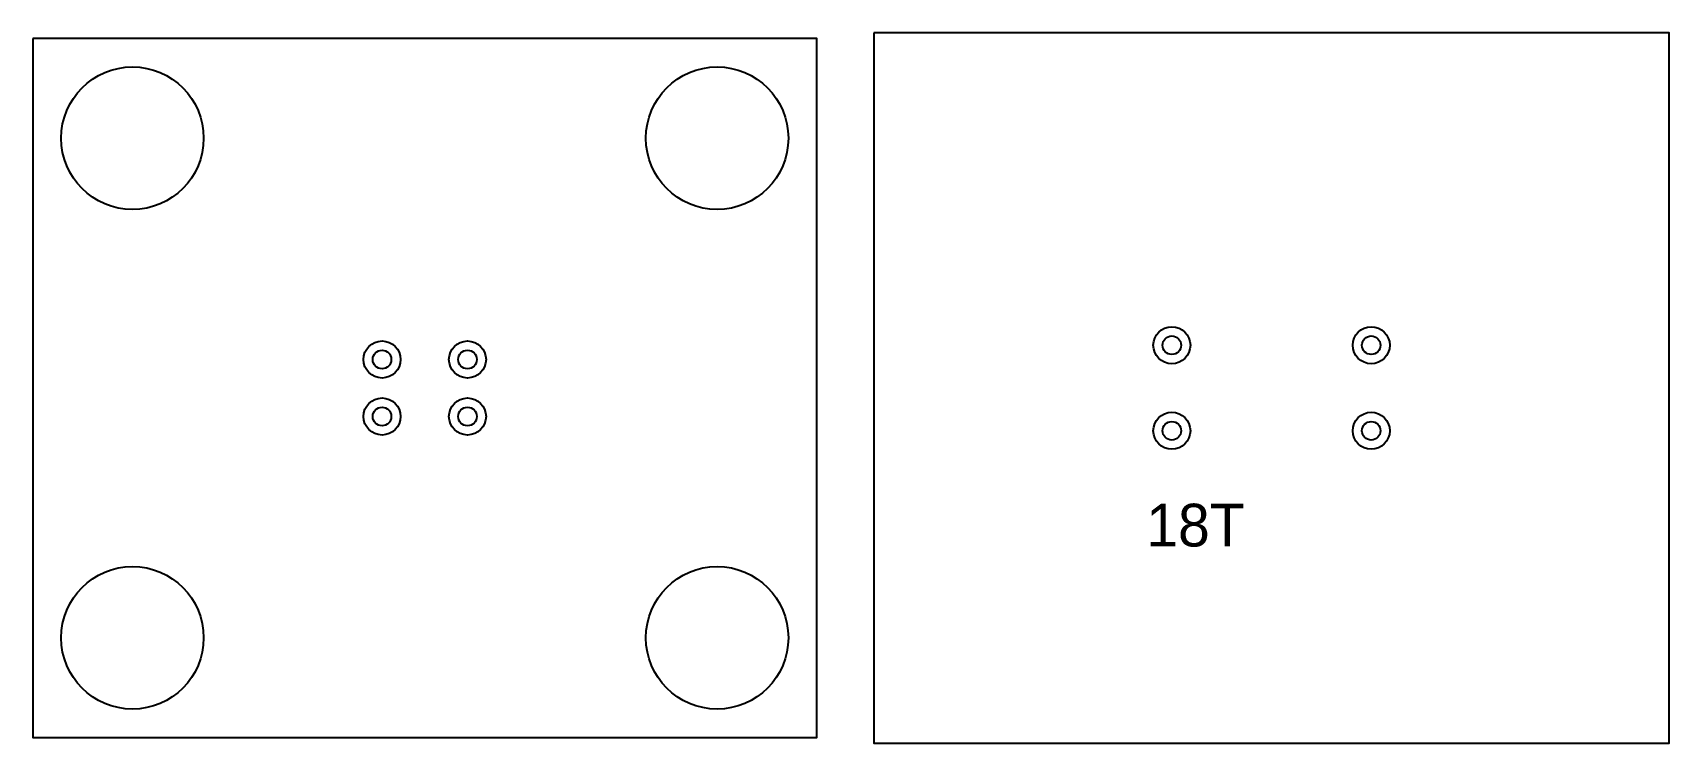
# Model space of a CAD drawing. Header units: millimetres. Extents: x 345 to 2211, y 207 to 551.
# Drawn here: x 1637 to 2211, y 254 to 504 of the extents above; entities that cross this region are included whole.
import ezdxf

# ---------------------------------------------------------------- set-up
doc = ezdxf.new("R2010")
doc.units = ezdxf.units.MM
for name, color, linetype in [('TEXT', 3, 'Continuous'), ('볼트 구멍', 7, 'Continuous'), ('치구', 7, 'Continuous')]:
    doc.layers.add(name, color=color, linetype=linetype)

msp = doc.modelspace()

# ---------------------------------------------------------------- linework, layer by layer
at = {"layer": '볼트 구멍', "color": 6}
for centre in [(2036.643, 394), (2106.643, 394), (1759.343, 389), (1789.343, 389), (1759.343, 369), (1789.343, 369), (2036.643, 364), (2106.643, 364)]:
    msp.add_circle(centre, 6.5, dxfattribs=at)
at = {"layer": '볼트 구멍', "color": 3}
for centre in [(2036.643, 394), (2106.643, 394), (1759.343, 389), (1789.343, 389), (1759.343, 369), (1789.343, 369), (2036.643, 364), (2106.643, 364)]:
    msp.add_circle(centre, 3.25, dxfattribs=at)
at = {"layer": '치구'}
for points in [[(1636.693, 501.65), (1636.693, 256.35), (1911.993, 256.35), (1911.993, 501.65)], [(1931.993, 503.65), (1931.993, 254.35), (2211.293, 254.35), (2211.293, 503.65)]]:
    msp.add_lwpolyline(points, close=True, dxfattribs=at)
for centre in [(1671.693, 466.65), (1876.993, 466.65), (1671.693, 291.35), (1876.993, 291.35)]:
    msp.add_circle(centre, 25, dxfattribs=at)

# ---------------------------------------------------------------- texts
at = {"layer": 'TEXT', "color": 1}
msp.add_text('18T', height=15, dxfattribs=at).set_placement((2027.656, 323.39))

doc.saveas('drawing.dxf')
